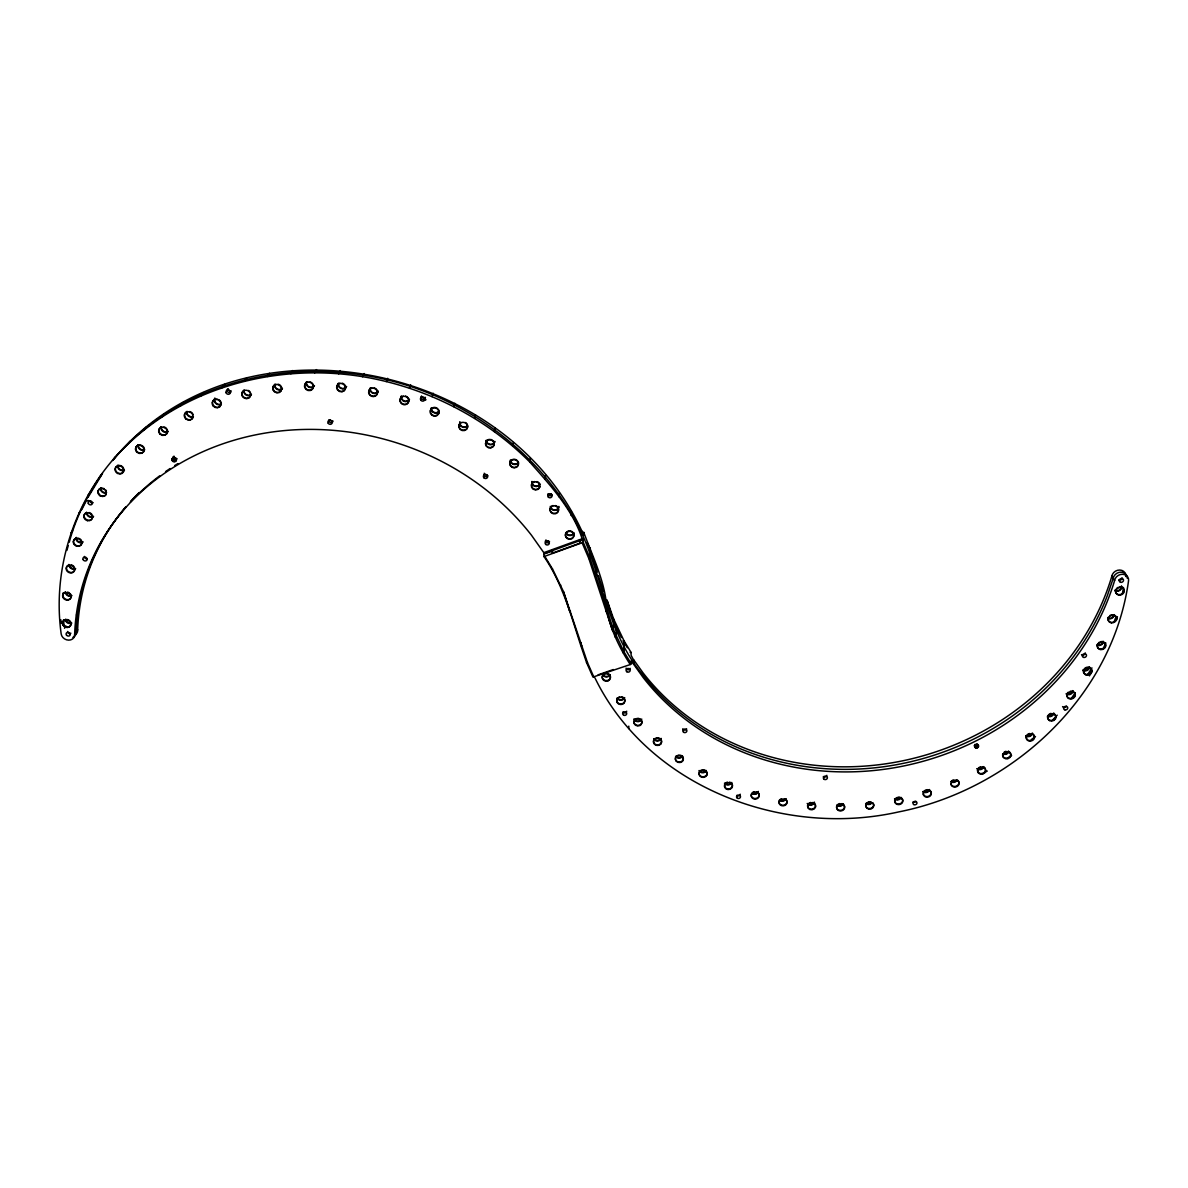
<?xml version="1.0" encoding="UTF-8"?>
<svg xmlns="http://www.w3.org/2000/svg" width="1188" height="1188" viewBox="0 0 1188 1188"><rect width="100%" height="100%" fill="white"/><g stroke="black" fill="none" stroke-linecap="round" stroke-linejoin="round"><path stroke-width="1.5" d="M63.261 597.579L63.276 592.634M594.906 677.813C648.202 787.406 782.922 837.956 898.499 811.953C1011.627 789.708 1112.414 697.415 1128.541 580.798A7.187 6.178 -25 0 0 1122.571 574.264A7.187 6.178 -25 0 0 1114.626 580.486A266.335 242.01 -18 0 1 903.816 765.948A266.335 242.01 -18 0 1 643.198 677.576L631.184 660.81L631.229 663.75L630.249 664.552C619.587 648.113 610.974 630.293 606.905 611.033C606.177 583.783 593.139 557.781 583.754 532.373L582.803 532.343M596.049 565.25L595.723 575.601L613.557 629.937L624.027 651.9L631.229 663.75M176.433 459.949L176.27 460.439A2.228 1.975 30.7 0 1 175.052 461.375L172.275 459.919L173.641 456.504M590.302 547.713L589.887 557.855L595.723 575.601L594.683 576.299L612.562 630.68L613.557 629.937L613.647 618.993L607.083 600.282L606.132 599.91M580.932 642.708L580.798 645.515L586.53 662.488L592.961 677.086L630.249 664.552M594.683 576.299L588.862 558.583L589.887 557.855L583.249 542.352C574.576 511.568 550.638 485.64 529.729 461.969C490.481 422.616 440.169 394.906 386.278 381.571C289.931 357.365 178.482 383.531 112.563 460.484C237.852 307.707 506.043 359.296 583.62 534.912L583.754 532.373M581.496 534.897L581.704 530.873M571.146 515.503L571.428 511.568M125.646 507.35A254.618 224.606 16.5 0 0 77.487 615.146L76.166 631.927A6.95 5.91 25.9 0 1 72.914 637.377M338.387 383.189L338.12 384.645A4.47 4.158 30.1 0 0 346.421 386.813M370.196 387.912L370.092 388.996A4.44 4.158 28.1 0 0 378.363 391.164M559.028 496.792L559.37 492.931M552.168 550.712L551.93 553.311L579.744 543.228L579.536 539.827L579.878 541.03L583.382 539.753M593.911 677.205L587.496 662.637L581.778 645.693L580.798 645.515C570.804 615.042 562.444 583.338 544 556.578L543.792 552.672L531.467 535.224A255.316 225.081 16.5 0 0 252.599 435.491A255.316 225.081 16.5 0 0 74.666 634.169A6.98 5.925 25.9 0 1 68.622 640.139A6.98 5.925 25.9 0 1 61.167 633.857C52.391 570.507 73.062 504.558 115.474 456.816M545.188 478.883L545.619 475.126M529.729 461.969L530.249 458.286M512.741 446.153L513.365 442.545M1122.244 594.386L1123.521 587.466M494.356 431.586L495.084 428.051M474.68 418.399L475.527 414.924M978.318 746.168C974.115 738.401 976.744 755.494 977.561 744.223M1116.527 619.988L1117.433 616.676M453.875 406.697L454.841 403.296M66.855 550.46L68.295 545.53M69.26 542.248C75.646 518.25 87.021 495.812 100.995 475.363M87.674 500.891L88.046 500.341M432.09 396.614L433.189 393.258M173.344 456.935L173.537 458.969L176.062 459.949A2.228 1.975 30.8 0 0 176.552 459.741M1114.314 621.309L1115.443 618.25M409.504 388.209L410.736 384.897M438.966 412.711L438.446 414.107A4.425 4.173 22.2 0 1 430.294 410.855L430.813 409.459A4.425 4.173 22.2 0 1 437.689 408.642M386.278 381.571L387.644 378.304M605.88 611.523L606.905 611.033M362.622 376.774L364.137 373.522M1102.82 649.391L1105.835 642.946M338.714 373.849L340.362 370.611M706.073 770.567L706.132 770.463A3.995 3.49 -3.7 0 1 699.153 770.507M706.118 771.131L706.177 771.012A4.01 3.49 -3.7 0 1 699.197 771.057M81.764 509.607L86.486 500.371M88.061 497.297L102.48 473.492L99.51 477.234M731.808 782.447L731.377 783.293A3.995 3.475 -4.7 0 1 724.472 783.219M314.746 372.839L316.543 369.602M1091.965 667.894L1087.287 675.081M1089.455 675.883L1092.099 671.25M290.926 373.73L292.857 370.493M267.434 376.507L269.498 373.27M74.666 634.169L77.665 629.714A253.92 224.131 16.6 0 1 125.898 506.741M244.461 381.17L246.659 377.903M70.849 633.174L70.508 633.664A2.124 1.812 25.9 0 1 67.642 631.481M64.479 628.259L65.993 626.046M173.938 461.375L176.507 458.583L174.502 461.449M172.542 460.409C175.438 457.632 174.369 454.796 172.141 459.385M172.928 460.84L174.547 457.543M173.403 461.167L175.943 458.509M172.171 458.85L174.057 456.192M222.201 387.659L224.532 384.363M172.275 459.919L174.28 457.053M176.581 458.716L174.681 461.419L176.73 458.553M200.831 395.916L203.267 392.575M180.502 405.865L183.056 402.465M71.057 532.759L72.617 530.754M161.39 417.404L164.048 413.944M467.641 425.75L467.166 426.344A4.381 4.128 18.7 0 1 459.786 422.275M78.705 513.528L80.235 511.553M143.6 430.427L146.362 426.908M127.294 444.832L130.131 441.238M88.194 494.965L91.224 491.134M1071.264 698.529L1075.274 692.708M660.81 738.758L660.157 739.485A4.024 3.549 -1.6 0 1 653.831 738.684M676.373 756.207L675.883 756.741A4.039 3.534 -2.6 0 0 675.304 758.493M682.476 755.865L681.823 756.593A4.01 3.519 -2.6 0 1 676.967 757.098M682.521 756.414L681.853 757.142A4.01 3.519 -2.6 0 1 675.571 756.355M1052.316 720.374L1057.216 715.146M114.018 458.642C196.317 362.667 345.589 347.668 454.351 404.989C508.716 432.952 554.9 477.606 581.6 532.877C603.088 579.952 608.464 634.659 643.139 675.244A265.577 241.431 -18.1 0 0 893.495 765.221A265.577 241.431 -18.1 0 0 1107.335 595.634L1113.23 578.348A7.173 6.163 -25.1 0 1 1120.848 572.141A7.173 6.163 -25.1 0 1 1127.16 578.111M623.106 652.776L624.027 651.9L623.982 640.718L613.647 618.993L612.681 618.859L607.083 600.282M1035.505 736.515L1031.303 739.604M615.191 637.08L616.156 636.278L616.201 625.259L615.25 625.185L613.32 620.448M544 556.578L583.249 542.352M1007.127 758.568L1011.612 755.538M640.674 720.121L639.827 720.671A4.054 3.594 -0.7 0 1 634.318 719.319M655.568 738.223L654.722 738.788A4.054 3.564 -1.6 0 0 654.618 743.837A4.054 3.564 -1.6 0 0 660.35 743.881L661.003 743.153A4.054 3.564 -1.6 0 0 659.622 738.268M982.625 773.73L987.302 771.027M173.047 457.618L175.2 457.632M543.792 552.672L583.011 538.446M546.02 552.925L583.397 539.352M544.267 553.95L552.138 551.084L551.811 549.881L553.237 553.163M618.77 697.163L619.765 696.807M598.084 674.843L613.32 669.542M551.603 568.993L552.509 568.978L563.543 591.743L581.778 645.693M570.492 611.152L569.468 610.721L563.543 591.743L562.577 591.639M559.875 585.149L560.81 585.194M630.1 652.331L631.066 652.45L631.11 655.316L632.966 658.835L643.079 672.913A264.82 240.867 -18.1 0 0 902.271 760.899A264.82 240.867 -18.1 0 0 1111.849 576.225A7.143 6.148 -25.1 0 1 1119.735 570.032A7.143 6.148 -25.1 0 1 1125.675 576.536M67.003 619.557L67.582 619.631A4.277 3.638 26.3 0 1 70.849 622.319M586.53 662.488L587.496 662.637M68.741 627.071L64.122 626.447L63.543 619.72M76.448 614.939L77.487 615.146M67.568 592.159L68.191 592.322A4.306 3.683 27.2 0 1 69.201 592.812M1107.661 618.116L1108.686 618.384A4.321 3.698 -23.5 0 0 1113.809 615.117M1107.959 618.606L1108.983 618.859A4.321 3.698 -23.5 0 0 1114.24 614.612M71.176 564.879L72.245 565.25A4.351 3.727 28.2 0 1 73.998 566.646M1097.103 644.787L1097.519 644.936A4.277 3.653 -22.3 0 0 1103.162 641.253M1097.385 645.277L1097.801 645.44A4.277 3.653 -22.3 0 0 1103.444 641.743M79.225 538.55L78.408 538.238A4.381 3.772 29.1 0 0 76.106 545.411L77.175 545.812A4.381 3.772 29.1 0 0 81.734 541.045M974.368 745.663L975.69 747.401M1073.343 691.639L1072.393 691.268A4.217 3.594 -19.8 0 0 1070.254 691.253M1082.951 669.987L1083.694 670.284A4.232 3.609 -21.1 0 0 1089.366 666.75M1083.025 670.418L1083.976 670.789A4.247 3.623 -21.1 0 0 1089.648 667.255M1066.334 694.104L1066.497 694.223A4.203 3.579 -19.8 0 0 1073.061 691.119M142.798 446.124L143.57 446.985A4.485 3.965 32 0 1 144.372 449.049M175.675 457.959L176.463 459.414M166.795 428.898L166.023 428.036A4.5 4.01 32.5 0 0 163.959 426.938M1111.849 576.225L1114.626 580.486M544.95 556.623L552.509 568.978M631.066 652.45L623.982 640.718L623.061 640.703L627.338 647.757M193.065 414.538L192.53 413.528A4.514 4.039 32.8 0 0 189.694 411.553M616.037 626.744L621.487 637.6M587.154 542.53L589.322 547.623M582.239 543.109L588.862 558.583M977.308 744.638L978.066 746.584M976.952 745.01L977.709 746.955M976.506 745.292L977.249 747.237M975.987 745.455L976.744 747.415M975.467 745.515L976.209 747.46M974.472 745.262L975.229 747.222M950.905 783.872L951.425 785.283A4.069 3.46 -13.8 0 0 956.8 786.605A4.069 3.46 -13.8 0 0 958.746 781.838L958.181 781.11A4.069 3.46 -13.8 0 0 951.098 784.436M606.682 601.648L608.479 606.816M589.901 549.376L595.054 565.117M595.604 566.854L597.252 572.067M598.351 575.541L603.281 591.179M250.579 393.02L250.817 394.119A4.514 4.113 32.7 0 1 242.812 396.183L242.293 395.159A4.514 4.113 32.7 0 1 243.941 390.406A4.5 4.099 32.9 0 0 244 392.545L244.52 393.57A4.5 4.099 32.9 0 0 251.455 394.49M62.34 621.443L62.637 624.814M60.84 619.78L61.137 623.165M633.59 659.696L633.664 664.3M628.794 726.135L628.823 728.586M70.062 593.525A4.306 3.683 27.2 0 1 69.765 599.079A4.306 3.683 27.2 0 1 63.647 597.594A4.306 3.683 27.2 0 1 65.013 592.307M71.117 623.299A4.277 3.638 26.3 0 1 67.478 627.026A4.277 3.638 26.3 0 1 62.86 623.225A4.277 3.638 26.3 0 1 66.498 619.483M626.685 711.196A2.034 1.812 0 0 1 622.883 712.058M1066.379 706.192A2.094 1.782 -19.3 0 1 1062.562 706.593M740.198 794.208A1.99 1.723 -5 0 1 736.738 795.396M915.844 801.365A2.02 1.708 -12 0 1 913.052 801.974M902.449 799.45A4.039 3.445 -11.4 0 0 894.831 801.113L894.891 802.004A4.039 3.445 -11.4 0 0 899.583 804.499A4.039 3.445 -11.4 0 0 902.776 800.296L902.286 798.885A4.039 3.445 -11.4 0 0 900.935 797.594M844.579 806.637A4.01 3.43 -9.1 0 0 836.872 806.563L836.664 807.454A4.01 3.43 -9.1 0 0 840.421 810.944A4.01 3.43 -9.1 0 0 844.653 807.543L844.46 806.073A4.01 3.43 -9.1 0 0 841.802 803.593M930.991 792.025A4.054 3.445 -12.6 0 0 923.388 794.594L923.715 795.44A4.054 3.445 -12.6 0 0 931.318 792.871L930.813 791.46A4.054 3.445 -12.6 0 0 930.249 790.733M1003.207 757.068A4.128 3.505 -16.2 0 1 1010.082 752.836M984.837 768.25A4.099 3.475 -15 0 0 978.021 772.452L978.585 773.18A4.099 3.475 -15 0 0 985.401 768.992L984.614 767.7A4.099 3.475 -15 0 0 982.907 766.765M1026.684 739.278A4.158 3.534 -17.4 0 1 1032.847 734.422L1033.619 735.001A4.158 3.534 -17.4 0 1 1033.011 740.065A4.158 3.534 -17.4 0 1 1027.249 740.02L1026.447 738.728A4.158 3.534 -17.4 0 1 1029.536 733.486M1113.201 614.775A4.336 3.713 -23.4 0 1 1116.275 619.067A4.336 3.713 -23.4 0 1 1111.122 622.349L1110.082 622.081A4.336 3.713 -23.4 0 1 1108.449 617.092M1109.978 615.518A4.336 3.713 -23.4 0 1 1112.102 614.775M1119.141 587.035A4.381 3.757 -24.6 0 1 1124.011 590.302A4.381 3.757 -24.6 0 1 1119.2 594.653L1118.116 594.505A4.381 3.757 -24.6 0 1 1115.77 589.753M1116.319 588.817A4.381 3.757 -24.6 0 1 1118.071 587.407M604.291 673.73A4.113 3.683 1 0 1 609.904 675.126A4.113 3.683 1 0 1 608.36 680.145L607.365 680.516A4.113 3.683 1 0 1 603.43 674.309M430.695 409.845A4.425 4.173 22.2 0 1 438.847 413.082M438.565 413.721A4.425 4.173 22.2 0 1 430.412 410.484M438.417 409.518A4.425 4.173 22.2 0 1 438.892 410.528M510.38 461.286A4.336 4.099 11.4 0 0 516.394 466.929L517.285 466.29A4.336 4.099 11.4 0 0 517.181 460.484A4.336 4.099 11.4 0 0 511.048 460.439L510.305 461.701A4.351 4.099 11.4 0 0 516.32 467.344L517.211 466.691A4.351 4.099 11.4 0 0 517.122 460.885A4.351 4.099 11.4 0 0 510.989 460.855M408.39 402.286A4.44 4.173 25.4 0 1 401.128 402.702A4.44 4.173 25.4 0 1 403.192 396.064M405.464 396.079A4.44 4.173 25.4 0 1 408.791 401.277L408.256 402.658A4.44 4.173 25.3 0 1 400.861 402.925A4.44 4.173 25.3 0 1 403.43 396.346A4.44 4.173 25.3 0 1 408.657 401.648M374.116 387.897A4.47 4.173 28 0 1 377.561 392.753A4.47 4.173 28 0 1 373.017 396.213A4.47 4.173 28 0 1 368.785 391.966M371.844 387.882A4.47 4.173 28 0 0 368.889 390.867L368.622 392.322A4.47 4.173 27.9 0 0 375.081 396.213A4.47 4.173 27.9 0 0 375.69 389.115A4.47 4.173 27.9 0 0 368.726 391.238M493.659 445.96A4.366 4.128 14.9 0 0 486.694 440.911L486.026 441.773A4.366 4.128 14.9 0 0 492.975 446.822L493.733 445.574A4.366 4.128 14.9 0 0 486.783 440.525L486.1 441.372A4.366 4.128 14.9 0 0 493.065 446.421M339.857 383.145A4.485 4.173 29.9 0 0 336.917 386.13L336.828 387.229A4.485 4.173 29.9 0 0 345.545 388.387L345.634 387.288A4.485 4.173 29.9 0 0 342.129 383.16M275.913 384.199A4.514 4.143 32.2 0 0 272.958 388.298L273.195 389.397A4.514 4.143 32.2 0 0 281.749 388.342L281.526 387.243A4.514 4.143 32.2 0 0 278.2 384.214M248.337 390.436A4.514 4.113 32.7 0 1 250.059 391.995M459.355 424.383A4.396 4.158 18.6 0 1 465.28 422.898A4.396 4.158 18.6 0 1 467.047 428.616L466.379 429.477A4.396 4.158 18.6 0 1 458.954 425.393L459.459 423.997A4.396 4.158 18.6 0 1 461.018 422.483M549.509 541.357A2.124 1.96 6.1 0 1 545.322 541.06M555.375 505.553A4.292 4.01 6 0 1 556.459 512.919L555.435 513.305A4.292 4.01 6 0 1 551.247 506.563L552.123 505.94A4.292 4.01 6 0 1 553.163 505.539M539.887 486.56A4.321 4.054 8.4 0 1 538.803 488.357L537.912 488.996A4.321 4.054 8.4 0 1 532.64 482.58L533.516 481.942A4.321 4.054 8.4 0 1 534.555 481.541M536.798 481.556A4.321 4.054 8.4 0 1 539.872 484.452A4.292 4.039 8.5 0 1 539.159 485.387L538.283 486.026A4.292 4.039 8.5 0 1 531.942 481.422M116.32 466.602A4.455 3.92 31.4 0 0 116.988 472.364L117.939 473.017A4.455 3.92 31.4 0 0 123.181 467.508L122.409 466.646A4.455 3.92 31.4 0 0 117.137 465.963M106.341 494.134A4.44 3.876 30.7 0 1 100.683 495.559L99.718 494.906A4.44 3.876 30.7 0 1 104.128 488.61M105.866 490.095A4.44 3.876 30.7 0 1 106.4 491.075M92.367 515.384A4.41 3.831 29.9 0 1 87.764 520.21L86.694 519.809A4.41 3.831 29.9 0 1 86.813 512.533M89.011 512.548A4.41 3.831 29.9 0 1 90.095 512.949L91.045 513.587A4.41 3.831 29.9 0 1 91.818 514.419M74.562 567.582A4.351 3.727 28.2 0 1 72.334 572.364A4.351 3.727 28.2 0 1 66.81 569.705A4.351 3.727 28.2 0 1 69.008 564.909M307.707 381.912A4.5 4.158 31.3 0 0 304.722 385.996L304.945 387.095A4.5 4.158 31.3 0 0 313.439 387.154L313.513 386.055A4.5 4.158 31.3 0 0 309.994 381.927M459.058 425.007A4.396 4.158 18.6 0 0 466.483 429.091L467.151 428.229A4.396 4.158 18.6 0 0 467.671 426.15M465.384 422.512A4.396 4.158 18.6 0 1 467.493 425.066M79.462 538.639A4.381 3.772 29.1 0 1 81.2 540.095M144.342 450.118A4.485 3.965 32 0 1 137.318 451.9L136.546 451.054A4.485 3.965 32 0 1 141.832 445.47M167.33 429.908A4.5 4.01 32.5 0 1 160.484 433.858L159.697 432.996A4.5 4.01 32.5 0 1 161.717 426.923M425.408 397.371A2.213 2.094 24.3 0 1 423.299 399.465A2.213 2.094 24.3 0 1 421.027 397.341M421.072 396.792A2.213 2.094 24.3 0 1 421.28 396.287M93.08 502.643A2.213 1.916 30.5 0 1 89.679 500.891M87.303 558.835A2.168 1.871 28.3 0 1 84.437 556.43M551.989 494.847A2.153 2.02 6.7 0 1 547.98 493.807M192.931 417.716A4.514 4.039 32.8 0 1 186.16 418.532L185.373 417.671A4.514 4.039 32.8 0 1 187.437 411.538M217.582 399.183A4.514 4.084 32.9 0 0 212.682 404.306L213.216 405.316A4.514 4.084 32.9 0 0 220.953 402.183L220.419 401.158A4.514 4.084 32.9 0 0 218.681 399.599M333.056 421.057A2.213 2.049 27.9 0 1 330.487 422.512A2.213 2.049 27.9 0 1 328.779 419.958M230.977 392.01A2.257 2.049 33.4 0 1 227.873 391.981A2.257 2.049 33.4 0 1 227.621 388.996M130.368 502.108A254.618 224.606 16.5 0 1 159.667 475.853M165.563 471.606A254.618 224.606 16.5 0 1 170.107 468.532M174.725 465.548A254.618 224.606 16.5 0 1 177.858 463.617M487.808 475.631A2.168 2.02 13.7 0 1 483.754 474.591M621.873 696.821A4.084 3.638 0.2 0 1 623.641 702.94L622.794 703.504A4.084 3.638 0.2 0 1 616.839 699.361M617.255 698.485A4.084 3.638 0.2 0 1 617.923 697.742M676.551 756.014A4.039 3.534 -2.6 0 1 682.773 760.335L682.12 761.062A4.039 3.534 -2.6 0 1 675.423 759.414M781.14 798.826A4.01 3.445 -6.9 0 0 780.397 804.558A4.01 3.445 -6.9 0 0 786.783 802.776L786.961 801.885A4.01 3.445 -6.9 0 0 785.134 798.856M729.61 782.15A4.01 3.475 -4.7 0 1 732.268 786.456L731.838 787.288A4.01 3.475 -4.7 0 1 724.606 784.57L725.036 783.738A4.01 3.475 -4.7 0 1 727.531 782.135M756.37 791.713A4.01 3.46 -5.8 0 1 758.998 795.99A4.01 3.46 -5.8 0 1 753.994 798.395A4.01 3.46 -5.8 0 1 751.351 794.119L751.796 793.287A3.995 3.445 -5.8 0 0 758.419 791.951M752.464 792.574A4.01 3.46 -5.8 0 1 754.291 791.698M656.548 737.882A4.054 3.564 -1.6 0 1 658.657 737.897M1085.193 652.821A2.138 1.827 -21.5 0 1 1081.481 654.603M1122.081 577.814A2.198 1.886 -25.1 0 1 1118.68 579.967M826.833 775.319A2.02 1.737 -9.1 0 1 823.329 776.521M974.739 744.772A2.064 1.767 -15.4 0 1 975.096 744.401M686.619 728.868A2.034 1.797 -3.1 0 1 682.714 728.823M807.84 805.449A4.01 3.445 -8 0 1 815.636 806.414L815.443 807.305A4.01 3.445 -8 0 1 807.647 806.34L807.721 804.87A4.01 3.445 -8 0 1 810.706 802.464M1026.996 739.471A4.158 3.534 -17.4 0 0 1032.773 739.53A4.158 3.534 -17.4 0 0 1033.382 734.451L1032.595 733.872A4.158 3.534 -17.4 0 0 1031.659 733.501M1047.831 715.933A4.188 3.564 -18.6 0 0 1048.455 719.453L1049.242 720.032A4.188 3.564 -18.6 0 0 1054.899 714.374L1054.112 713.78A4.188 3.564 -18.6 0 0 1053.162 713.409M1048.336 715.072A4.188 3.564 -18.6 0 1 1049.093 714.315M1050.014 713.75A4.188 3.564 -18.6 0 1 1051.038 713.394M1074.13 692.233A4.217 3.594 -19.8 0 1 1068.398 697.965L1067.626 697.371A4.217 3.594 -19.8 0 1 1068.279 692.188M1103.801 642.069A4.292 3.668 -22.2 0 1 1099.88 649.004L1098.915 648.648A4.292 3.668 -22.2 0 1 1097.92 643.525M1098.662 642.738A4.292 3.668 -22.2 0 1 1099.598 642.129M1100.652 641.728A4.292 3.668 -22.2 0 1 1102.82 641.698M844.52 806.964A4.01 3.43 -9.1 0 1 840.287 810.365A4.01 3.43 -9.1 0 1 836.545 806.89L836.738 805.999A4.01 3.43 -9.1 0 1 837.198 805.167M837.882 804.454A4.01 3.43 -9.1 0 1 839.738 803.578M706.608 771.591A4.024 3.505 -3.6 0 1 706.919 774.249L706.489 775.096A4.024 3.505 -3.6 0 1 700.965 776.313A4.024 3.505 -3.6 0 1 699.643 771.517L700.296 770.804A4.024 3.505 -3.6 0 1 704.217 769.928M705.167 770.284A4.024 3.505 -3.6 0 1 705.984 770.849M1083.619 669.869A4.262 3.623 -21 0 0 1085.015 674.071L1085.966 674.442A4.262 3.623 -21 0 0 1090.02 667.671L1089.069 667.285A4.262 3.623 -21 0 0 1084.154 668.978M1010.409 753.029A4.128 3.505 -16.2 0 1 1003.548 757.261M1002.88 753.816A4.128 3.505 -16.2 0 0 1002.984 756.518L1003.771 757.81A4.128 3.505 -16.2 0 0 1010.646 753.578L1009.859 752.286A4.128 3.505 -16.2 0 0 1008.137 751.351M1004.112 752.227A4.128 3.505 -16.2 0 1 1006.028 751.321M985.179 768.428A4.099 3.475 -15 0 1 978.377 772.631L977.813 771.888A4.099 3.475 -15 0 1 980.813 766.75M807.543 805.761A4.01 3.445 -8 0 0 815.324 806.741L815.517 805.85A4.01 3.445 -8 0 0 812.77 802.479M867.047 802.702A4.024 3.43 -10.3 0 0 865.696 805.137L865.755 806.028A4.024 3.43 -10.3 0 0 873.685 805.212L873.611 804.321A4.024 3.43 -10.3 0 0 872.705 802.761M867.923 802.167A4.024 3.43 -10.3 0 1 870.982 801.855M902.613 799.717A4.039 3.445 -11.4 0 1 899.42 803.934A4.039 3.445 -11.4 0 1 894.727 801.44L894.668 800.534A4.039 3.445 -11.4 0 1 896.925 797.564M897.92 797.222A4.039 3.445 -11.4 0 1 899.999 797.237M951.232 784.719A4.069 3.46 -13.8 0 0 956.592 786.04A4.069 3.46 -13.8 0 0 958.553 781.288L957.988 780.546A4.069 3.46 -13.8 0 0 957.201 779.981A4.054 3.445 -13.8 0 1 951.187 782.001A4.069 3.46 -13.8 0 1 951.573 781.214M952.286 780.501A4.069 3.46 -13.8 0 1 953.177 779.952M931.14 792.307A4.054 3.445 -12.6 0 1 923.536 794.876L923.21 794.03A4.054 3.445 -12.6 0 1 929.462 790.169M630.115 668.354A2.049 1.841 -0.3 0 1 626.061 668.072M70.196 623.076A4.262 3.623 26.3 0 1 65.592 619.304M71.844 623.076A4.262 3.623 26.3 0 1 65.251 619.78M71.874 595.544A4.292 3.668 27.3 0 1 65.785 592.515M71.547 596.02A4.292 3.668 27.3 0 1 65.31 591.98M574.012 532.759A4.247 3.95 4.3 0 1 565.815 532.699M77.665 629.714A6.935 5.895 26 0 1 75.364 634.644M74.903 634.912A6.935 5.895 26 0 1 74.413 635.149M130.561 501.47A253.92 224.131 16.6 0 1 139.174 492.589M424.948 397.505A2.213 2.079 24.4 0 1 421.695 396.198M573.626 533.264A4.247 3.95 4.3 0 1 566.275 533.219M467.27 425.957A4.366 4.128 18.7 0 1 459.89 421.889M314.033 386.1A4.47 4.143 31.5 0 1 306.578 384.155L306.356 383.056A4.47 4.143 31.5 0 1 306.445 381.957M250.846 394.787A4.485 4.099 32.9 0 1 244.773 393.198L244.253 392.189A4.485 4.099 32.9 0 1 244.075 390.006M83.026 541.832A4.351 3.757 29.2 0 1 79.893 542.188L78.824 541.802A4.351 3.757 29.2 0 1 76.329 537.392M75.067 568.636A4.321 3.713 28.3 0 1 69.26 564.998M221.399 403.875A4.485 4.069 33 0 1 215.325 402.301L214.805 401.292A4.485 4.069 33 0 1 214.954 398.114M282.447 388.372A4.485 4.113 32.4 0 1 274.992 386.442L274.77 385.343A4.485 4.113 32.4 0 1 274.844 384.244M438.832 411.523A4.396 4.143 22.3 0 1 431.289 408.509M539.887 484.14A4.292 4.039 8.5 0 1 539.204 484.971L538.327 485.61A4.292 4.039 8.5 0 1 531.853 482.061M558.761 507.009A4.262 3.995 6.1 0 1 556.786 509.414L555.761 509.815A4.262 3.995 6.1 0 1 550.519 506.949M144.045 449.777A4.455 3.95 32.1 0 1 139.783 448.678L139.011 447.831A4.455 3.95 32.1 0 1 138.254 444.713M168.117 431.407A4.47 3.995 32.6 0 1 162.845 430.709L162.073 429.863A4.47 3.995 32.6 0 1 161.316 426.715M123.79 470.136A4.44 3.906 31.5 0 1 120.508 469.706L119.543 469.052A4.44 3.906 31.5 0 1 117.998 465.132M558.85 506.4A4.277 3.995 6.1 0 1 556.741 509.845L555.717 510.231A4.277 3.995 6.1 0 1 550.326 506.34M493.718 443.213A4.351 4.113 15 0 1 486.263 440.243M494.802 441.372A4.351 4.113 15 0 1 494.386 442.367L493.629 443.599A4.351 4.113 15 0 1 486.174 440.644M494.713 441.758A4.351 4.113 15 0 1 494.312 442.753M518.473 462.147A4.321 4.069 11.5 0 1 517.805 462.993L516.929 463.632A4.321 4.069 11.5 0 1 510.394 460.053M346.599 386.456A4.455 4.158 30.1 0 1 338.298 384.288M409.489 399.272A4.425 4.158 25.5 0 1 401.351 396.035M93.6 516.335A4.381 3.816 30 0 1 90.437 516.706L89.382 516.305A4.381 3.816 30 0 1 86.843 512.86M192.679 416.557A4.485 4.024 32.9 0 1 188.387 415.458L187.63 414.597A4.485 4.024 32.9 0 1 186.887 411.419M106.578 492.575A4.41 3.861 30.8 0 1 103.311 492.144L102.361 491.505A4.41 3.861 30.8 0 1 100.802 487.629M124.458 470.151A4.44 3.906 31.5 0 1 120.196 470.106L119.231 469.468A4.44 3.906 31.5 0 1 117.671 465.533M93.273 516.765A4.396 3.816 30 0 1 90.11 517.136L89.055 516.735A4.396 3.816 30 0 1 86.531 512.266M106.267 492.99A4.41 3.861 30.8 0 1 102.985 492.56L102.034 491.921A4.41 3.861 30.8 0 1 100.475 488.045M75.676 568.696A4.321 3.713 28.3 0 1 68.904 564.449M314.464 385.58A4.485 4.143 31.5 0 1 306.385 384.511L306.162 383.412A4.485 4.143 31.5 0 1 306.237 382.328M82.685 542.277A4.366 3.757 29.2 0 1 79.551 542.634L78.497 542.233A4.366 3.757 29.2 0 1 75.987 537.822M144.743 449.762A4.455 3.95 32.1 0 1 139.486 449.079L138.714 448.218A4.455 3.95 32.1 0 1 137.942 445.114M438.728 411.894A4.396 4.158 22.3 0 1 431.289 407.796M409.355 399.643A4.425 4.158 25.5 0 1 401.217 396.391M378.215 391.52A4.44 4.158 28.1 0 1 369.943 389.352M518.414 462.548A4.321 4.084 11.5 0 1 517.745 463.394L516.854 464.033A4.321 4.084 11.5 0 1 510.335 460.454M282.239 388.743A4.485 4.113 32.4 0 1 274.784 386.798L274.547 385.699A4.485 4.113 32.4 0 1 274.621 384.615M193.421 416.528A4.485 4.024 32.9 0 1 188.12 415.83L187.348 414.968A4.485 4.024 32.9 0 1 186.605 411.805M221.146 404.247A4.5 4.069 33 0 1 215.073 402.673L214.538 401.663A4.5 4.069 33 0 1 214.686 398.47M167.835 431.793A4.47 3.995 32.6 0 1 162.548 431.096L161.776 430.234A4.47 3.995 32.6 0 1 161.019 427.101M426.002 399.717A4.44 4.188 24.3 0 1 423.819 400.267M231.17 390.882A2.257 2.049 33.5 0 1 228.259 388.832M551.41 493.659A2.138 2.005 6.8 0 1 549.272 493.644M331.883 420.849A2.213 2.049 28 0 1 329.937 419.795M486.902 474.695A2.153 2.02 13.7 0 1 484.229 473.24M548.321 540.792A2.124 1.96 6.1 0 1 545.886 539.991M1032.03 733.531A4.128 3.519 -17.4 0 1 1025.823 735.639M624.695 697.594A4.069 3.623 0.2 0 1 623.626 699.212L622.779 699.777A4.069 3.623 0.2 0 1 617.24 698.396M641.758 719.052A4.054 3.594 -0.7 0 1 640.674 720.641L639.827 721.205A4.054 3.594 -0.7 0 1 633.932 718.978M624.279 697.935A4.069 3.623 0.2 0 1 623.626 698.692L622.779 699.257A4.069 3.623 0.2 0 1 617.24 697.876M609.919 675.17A4.099 3.668 1 0 1 608.404 676.492L607.424 676.848A4.099 3.668 1 0 1 602.836 675.096M609.919 674.65A4.099 3.668 1 0 1 608.419 675.987L607.424 676.343A4.099 3.668 1 0 1 602.836 674.591M814.404 802.108A3.98 3.43 -8 0 1 808.464 804.128M785.55 798.975A3.98 3.43 -6.9 0 1 780.056 800.177M758.345 791.401A3.98 3.445 -5.8 0 1 752.405 793.435M1072.794 690.599A4.203 3.579 -19.9 0 1 1066.23 693.703M956.592 780.219A4.054 3.445 -13.8 0 1 950.994 781.437M1053.414 713.557A4.173 3.549 -18.6 0 1 1048.098 716.067M1032.521 733.144A4.143 3.519 -17.4 0 1 1026.061 736.189M1053.934 713.156A4.173 3.549 -18.6 0 1 1047.415 716.23M842.812 804.038A3.995 3.415 -9.2 0 1 837.302 805.241M843.406 803.786A3.995 3.43 -9.2 0 1 836.649 805.256M1008.642 751.262A4.099 3.49 -16.2 0 1 1003.415 753.727M1008.879 751.811A4.113 3.49 -16.2 0 1 1002.702 753.905M731.303 782.729A3.995 3.475 -4.7 0 1 725.007 783.382M786.085 798.722A3.995 3.445 -6.9 0 1 779.358 800.192M661.256 738.431A4.024 3.549 -1.6 0 1 660.825 739.292L660.172 740.02A4.024 3.549 -1.6 0 1 653.846 739.218M814.523 802.672A3.995 3.43 -8 0 1 807.187 803.43M983.56 766.602A4.084 3.46 -15 0 1 977.442 768.666M871.962 802.865A4.01 3.43 -10.3 0 1 865.651 803.519M900.653 797.727A4.01 3.43 -11.5 0 1 895.113 798.93M901.291 797.46A4.024 3.43 -11.5 0 1 894.49 798.945M871.131 802.999A4.01 3.415 -10.3 0 1 866.29 803.504M983.768 767.151A4.084 3.475 -15 0 1 976.878 768.651M929.669 790.065A4.039 3.43 -12.6 0 1 922.853 791.564M929.491 789.515A4.039 3.43 -12.7 0 1 923.447 791.55M1121.442 585.981A4.351 3.742 -24.7 0 1 1116.705 590.792L1115.636 590.659A4.351 3.742 -24.7 0 1 1114.671 590.258M1121.754 586.441A4.366 3.742 -24.7 0 1 1117.017 591.268L1115.933 591.134A4.366 3.742 -24.7 0 1 1114.968 590.733M313.32 386.412L313.246 387.511A4.5 4.158 31.3 0 1 304.737 387.466L304.514 386.352A4.5 4.158 31.3 0 1 308.642 382.135A4.5 4.158 31.3 0 1 313.32 386.412M336.739 386.486L336.649 387.585A4.485 4.173 29.9 0 0 345.366 388.743L345.456 387.644A4.485 4.173 29.9 0 0 336.739 386.486M787.065 802.449L786.872 803.34A4.01 3.445 -6.9 0 1 780.353 805.033A4.01 3.445 -6.9 0 1 781.555 799.257A4.01 3.445 -6.9 0 1 787.065 802.449M706.964 774.814L706.533 775.645A4.024 3.505 -3.6 0 1 701.009 776.878A4.024 3.505 -3.6 0 1 699.687 772.081L700.356 771.354A4.024 3.505 -3.6 0 1 706.964 774.814M725.096 784.303L724.665 785.134A4.01 3.49 -4.7 0 0 731.912 787.852L732.343 787.02A4.01 3.49 -4.7 0 0 725.096 784.303M751.87 793.851L751.44 794.683A4.01 3.46 -5.8 0 0 755.791 799.049A4.01 3.46 -5.8 0 0 758.627 793.658A4.01 3.46 -5.8 0 0 751.87 793.851M661.033 743.703L660.365 744.431A4.054 3.564 -1.6 0 1 654.647 744.371A4.054 3.564 -1.6 0 1 654.736 739.337L655.598 738.773A4.054 3.564 -1.6 0 1 661.033 743.703M676.581 756.563L675.927 757.291A4.039 3.534 -2.6 0 0 682.15 761.612L682.818 760.884A4.039 3.534 -2.6 0 0 676.581 756.563M533.471 482.358L532.58 482.996A4.321 4.054 8.4 0 0 537.867 489.426L538.743 488.788A4.321 4.054 8.4 0 0 533.471 482.358M552.093 506.37L551.202 506.994A4.292 4.01 6 0 0 555.39 513.736L556.43 513.35A4.292 4.01 6 0 0 557.959 507.87A4.292 4.01 6 0 0 552.093 506.37M623.641 703.459L622.794 704.039A4.084 3.638 0.2 0 1 617.225 702.643A4.084 3.638 0.2 0 1 618.77 697.683L619.765 697.326A4.084 3.638 0.2 0 1 623.641 703.459M635.936 718.74L635.09 719.304A4.069 3.609 -0.7 0 0 639.916 725.007L640.763 724.442A4.069 3.609 -0.7 0 0 635.936 718.74M635.951 719.275L635.105 719.839A4.069 3.609 -0.7 0 0 639.931 725.541L640.778 724.977A4.069 3.609 -0.7 0 0 635.951 719.275M568.577 531.021L567.552 531.407A4.262 3.965 4.2 0 0 567.255 538.09A4.262 3.965 4.2 0 0 573.893 535.58A4.262 3.965 4.2 0 0 568.577 531.021M568.547 531.467L567.522 531.853A4.262 3.965 4.2 0 0 567.225 538.535A4.262 3.965 4.2 0 0 573.863 536.026A4.262 3.965 4.2 0 0 568.547 531.467M608.36 680.665L607.365 681.021A4.113 3.683 1 0 1 602.271 676.774A4.113 3.683 1 0 1 608.702 674.457A4.113 3.683 1 0 1 608.36 680.665M67.241 620.106L66.157 619.973A4.277 3.638 26.3 0 0 63.113 625.304A4.277 3.638 26.3 0 0 70.137 626.195A4.277 3.638 26.3 0 0 67.241 620.106M1119.512 595.129L1118.428 594.98A4.381 3.757 -24.6 0 1 1117.121 588.743A4.381 3.757 -24.6 0 1 1124.115 589.649A4.381 3.757 -24.6 0 1 1119.512 595.129M67.865 592.782L66.78 592.53A4.321 3.683 27.2 0 0 62.949 597.445A4.321 3.683 27.2 0 0 69.944 599.138A4.321 3.683 27.2 0 0 67.865 592.782M1111.419 622.824L1110.394 622.571A4.336 3.713 -23.4 0 1 1109.978 616.216A4.336 3.713 -23.4 0 1 1116.631 617.909A4.336 3.713 -23.4 0 1 1111.419 622.824M71.904 565.711L70.835 565.34A4.351 3.727 28.2 0 0 66.335 569.839A4.351 3.727 28.2 0 0 73.225 572.245A4.351 3.727 28.2 0 0 71.904 565.711M1100.177 649.509L1099.197 649.153A4.306 3.668 -22.2 0 1 1099.568 642.812A4.306 3.668 -22.2 0 1 1105.85 645.143A4.306 3.668 -22.2 0 1 1100.177 649.509M76.849 546.257L75.78 545.856A4.381 3.772 29.1 0 1 78.066 538.684L79.136 539.085A4.381 3.772 29.1 0 1 76.849 546.257M87.437 520.656L86.368 520.24A4.41 3.831 29.9 0 1 84.14 514.79A4.41 3.831 29.9 0 1 89.768 513.379L90.719 514.018A4.41 3.831 29.9 0 1 87.437 520.656M1073.61 692.159L1072.66 691.787A4.232 3.594 -19.8 0 0 1067.893 697.891L1068.665 698.485A4.232 3.594 -19.8 0 0 1074.487 697.193A4.232 3.594 -19.8 0 0 1073.61 692.159M1086.248 674.962L1085.297 674.576A4.262 3.638 -21 0 1 1089.351 667.79L1090.302 668.176A4.262 3.638 -21 0 1 1086.248 674.962M100.356 495.975L99.406 495.337A4.44 3.876 30.7 0 1 103.802 489.025L104.767 489.679A4.44 3.876 30.7 0 1 100.356 495.975M117.627 473.433L116.662 472.779A4.47 3.92 31.4 0 1 116.008 467.018A4.47 3.92 31.4 0 1 122.082 467.062L122.869 467.909A4.47 3.92 31.4 0 1 117.627 473.433M1049.494 720.567L1048.707 719.987A4.188 3.564 -18.6 0 1 1054.38 714.315L1055.152 714.909A4.188 3.564 -18.6 0 1 1049.494 720.567M137.006 452.301L136.234 451.455A4.485 3.965 32 0 1 142.501 446.525L143.273 447.386A4.485 3.965 32 0 1 137.006 452.301M160.187 434.244L159.415 433.382A4.5 4.01 32.5 0 1 165.726 428.408L166.513 429.284A4.5 4.01 32.5 0 1 160.187 434.244M185.877 418.919L185.105 418.042A4.514 4.054 32.8 0 1 186.145 412.325A4.514 4.054 32.8 0 1 192.263 413.914L192.783 414.924A4.514 4.054 32.8 0 1 185.877 418.919M212.949 405.702L212.429 404.677A4.514 4.084 32.9 0 1 220.166 401.529L220.686 402.554A4.514 4.084 32.9 0 1 212.949 405.702M242.56 396.554L242.04 395.53A4.514 4.113 32.7 0 1 244.728 390.362A4.514 4.113 32.7 0 1 250.341 393.391L250.579 394.49A4.514 4.113 32.7 0 1 242.56 396.554M272.973 389.753L272.735 388.654A4.514 4.143 32.2 0 1 281.304 387.615L281.541 388.714A4.514 4.143 32.2 0 1 272.973 389.753M865.904 806.607L865.829 805.716A4.024 3.43 -10.3 0 1 873.759 804.9L873.833 805.791A4.024 3.43 -10.3 0 1 865.904 806.607M1064.923 709.875A2.109 1.782 -19.2 0 0 1067.73 707.662A2.109 1.782 -19.2 0 0 1064.389 706.815A2.109 1.782 -19.2 0 0 1064.923 709.875M737.451 798.262A2.005 1.737 -5 0 0 740.51 796.792A2.005 1.737 -5 0 0 737.585 795.262A2.005 1.737 -5 0 0 737.451 798.262M420.775 400.089A2.228 2.094 24.2 0 0 424.576 400.118A2.228 2.094 24.2 0 0 422.557 396.926A2.228 2.094 24.2 0 0 420.775 400.089M66.513 635.135A2.138 1.812 25.9 0 0 70.077 635.164A2.138 1.812 25.9 0 0 67.924 632.343A2.138 1.812 25.9 0 0 66.513 635.135M226.076 392.708A2.257 2.049 33.3 0 0 229.833 393.674A2.257 2.049 33.3 0 0 228.542 390.124A2.257 2.049 33.3 0 0 226.076 392.708M88.298 503.341A2.213 1.931 30.5 0 0 91.981 504.276A2.213 1.931 30.5 0 0 90.615 500.905A2.213 1.931 30.5 0 0 88.298 503.341M83.056 559.503A2.183 1.871 28.3 0 0 86.679 560.409A2.183 1.871 28.3 0 0 85.343 557.142A2.183 1.871 28.3 0 0 83.056 559.503M171.993 460.32A2.228 1.99 30.7 0 0 175.69 461.256A2.228 1.99 30.7 0 0 174.384 457.826A2.228 1.99 30.7 0 0 171.993 460.32M548.411 497.178A2.153 2.02 6.7 0 0 552.004 496.287A2.153 2.02 6.7 0 0 549.361 493.792A2.153 2.02 6.7 0 0 548.411 497.178M328.244 423.284A2.228 2.049 27.8 0 0 332.031 423.314A2.228 2.049 27.8 0 0 329.952 420.166A2.228 2.049 27.8 0 0 328.244 423.284M545.827 544.46A2.124 1.975 6.1 0 0 549.316 543.406A2.124 1.975 6.1 0 0 546.539 541.119A2.124 1.975 6.1 0 0 545.827 544.46M484.036 477.918A2.168 2.034 13.6 0 0 487.629 477.027A2.168 2.034 13.6 0 0 484.927 474.517A2.168 2.034 13.6 0 0 484.036 477.918M1083.634 657.409A2.138 1.827 -21.4 0 0 1086.485 655.137A2.138 1.827 -21.4 0 0 1083.114 654.261A2.138 1.827 -21.4 0 0 1083.634 657.409M975.897 747.95A2.064 1.767 -15.4 0 0 978.63 745.782A2.064 1.767 -15.4 0 0 975.303 744.95A2.064 1.767 -15.4 0 0 975.897 747.95M913.839 804.573A2.02 1.723 -12 0 0 916.973 803.103A2.02 1.723 -12 0 0 914.107 801.573A2.02 1.723 -12 0 0 913.839 804.573M1120.566 582.313A2.198 1.886 -25 0 0 1123.506 579.952A2.198 1.886 -25 0 0 1120.061 579.046A2.198 1.886 -25 0 0 1120.566 582.313M623.626 715.146A2.034 1.812 0 0 0 626.7 713.602A2.034 1.812 0 0 0 623.67 712.013A2.034 1.812 0 0 0 623.626 715.146M824.279 779.358A2.02 1.752 -9 0 0 827.397 777.873A2.02 1.752 -9 0 0 824.472 776.313A2.02 1.752 -9 0 0 824.279 779.358M683.798 732.372A2.034 1.797 -3.1 0 0 686.887 730.858A2.034 1.797 -3.1 0 0 683.872 729.269A2.034 1.797 -3.1 0 0 683.798 732.372M626.744 671.68A2.064 1.856 -0.3 0 0 630.145 670.685A2.064 1.856 -0.3 0 0 627.502 668.547A2.064 1.856 -0.3 0 0 626.744 671.68"/></g></svg>
